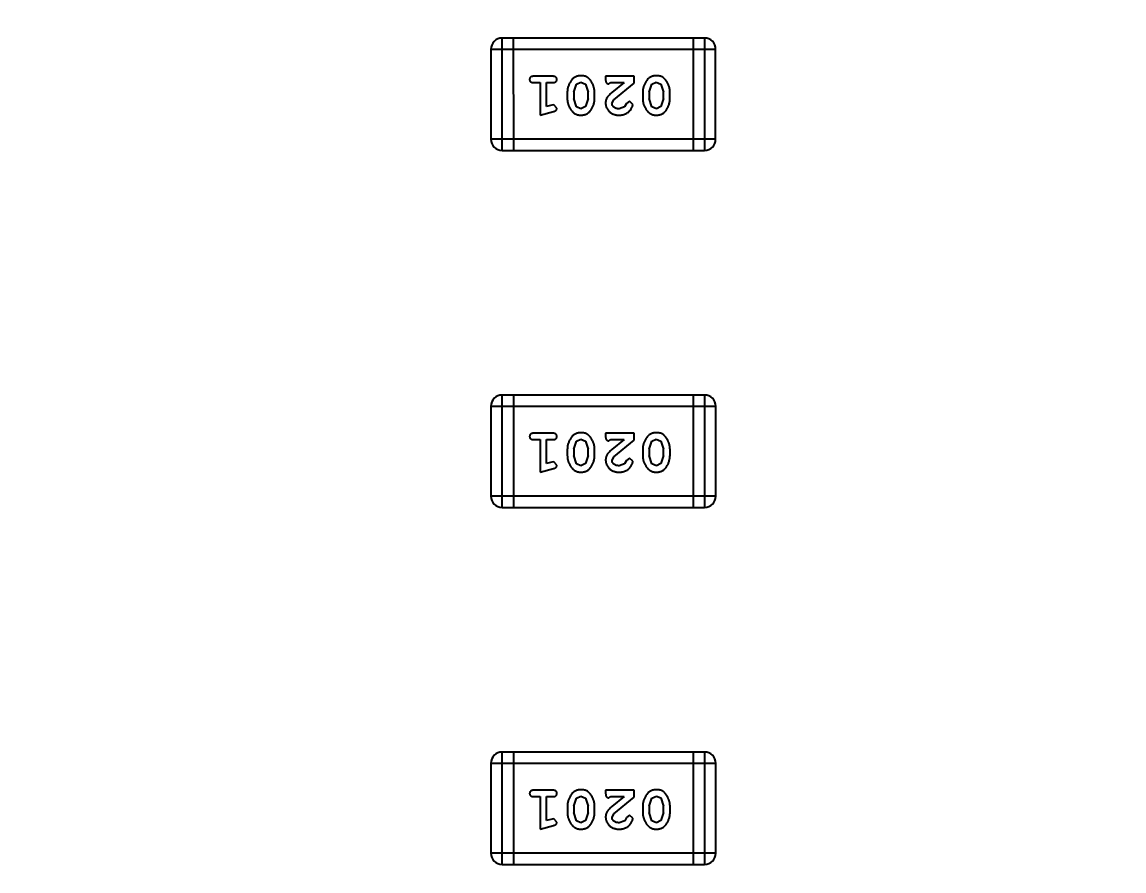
# Model space of a CAD drawing. Header units: millimetres. Extents: x -49 to 153, y -182 to -55.
# Drawn here: x 131.995 to 134.983, y -121.981 to -119.679 of the extents above; entities that cross this region are included whole.
import ezdxf

# ---------------------------------------------------------------- set-up
doc = ezdxf.new("R2010")
doc.units = ezdxf.units.MM
doc.header["$LTSCALE"] = 1.21
doc.header["$MEASUREMENT"] = 0
doc.header["$PDMODE"] = 3
doc.header["$PDSIZE"] = 0.3125
doc.layers.get('0').update_dxf_attribs({"linetype": 'CONTINUOUS'})
doc.layers.get('DEFPOINTS').update_dxf_attribs({"linetype": 'CONTINUOUS'})
doc.layers.add('Dim', color=3, linetype='CONTINUOUS', lineweight=25)
doc.styles.get("Standard").update_dxf_attribs({"font": 'txt', "width": 0.8})
doc.dimstyles.get("Standard").update_dxf_attribs({"dimtxt": 0.15625, "dimasz": 0.1875, "dimexe": 0.125, "dimexo": 0.0625, "dimgap": 0.09, "dimtad": 0, "dimtih": 1, "dimtoh": 1, "dimzin": 4, "dimdsep": 46, "dimtxsty": 'Standard', "dimblk": '_FILLED', "dimblk1": '_FILLED', "dimblk2": '_FILLED', "dimcen": 0.09, "dimazin": 1, "dimtp": 0.01, "dimtm": 0.01, "dimtfac": 1, "dimtofl": 0, "dimtmove": 0, "dimatfit": 3, "dimldrblk": '_FILLED', "dimfxl": 1, "dimtolj": 1, "dimtzin": 4, "dimarcsym": 0})

# ---------------------------------------------------------------- blocks, each defined once
blk = doc.blocks.new('_FILLED')
at = {"color": 0, "linetype": 'ByBlock'}
blk.add_solid([(0, 0), (-1, 0.1667), (-1, -0.1667)], dxfattribs=at)
blk = doc.blocks.new('*D79')
at = {"layer": 'DEFPOINTS', "color": 0}
for p in [(103.9882, -113.9099), (95.9455, -118.3888), (95.7094, -126.5744), (123.0081, -126.5744), (150.6978, -126.5744)]:
    blk.add_point(p, dxfattribs=at)
at = {"layer": 'Dim', "color": 0, "lineweight": -2}
for p, q in [((103.9361, -113.8752), (99.3703, -110.835)), ((95.6469, -126.5744), (94.6096, -126.5744))]:
    blk.add_line(p, q, dxfattribs=at)
for start, end in [(149.38213, 160.15016), (166.19189, 176.95991)]:
    blk.add_arc((123.0081, -126.5744), 28.2735, start, end, dxfattribs=at)
at = {"layer": 'Dim', "color": 0, "lineweight": -2, "xscale": 1.5, "yscale": 1.5, "zscale": 1.5}
for p, rotation in [((99.4744, -110.9043), 57.86208909579157), ((94.7346, -126.5744), 268.4799565881056)]:
    blk.add_blockref('_FILLED', p, dxfattribs=dict(at, rotation=rotation))
at = {"layer": 'Dim', "color": 0, "insert": (95.9455, -118.3888), "char_height": 1.5, "attachment_point": 5, "rotation": 73.171}
blk.add_mtext('\\A1;34%%d', dxfattribs=at)

msp = doc.modelspace()

# ---------------------------------------------------------------- linework, layer by layer
at = {"color": 6, "linetype": 'Continuous'}
for p, q in [((133.8453, -119.7227), (133.2967, -119.7228)), ((133.2967, -120.0276), (133.2967, -119.7228)), ((133.3271, -119.7228), (133.3272, -120.0276)), ((133.8148, -119.7227), (133.8148, -120.0275)), ((133.8453, -119.7227), (133.8453, -120.0275)), ((133.2662, -119.7533), (133.8758, -119.7532)), ((133.2662, -119.7533), (133.2662, -119.9971)), ((133.8758, -119.9971), (133.8758, -119.7532)), ((133.4341, -119.8264), (133.3822, -119.8264)), ((133.6544, -119.8264), (133.5773, -119.8264)), ((133.5773, -119.8264), (133.5773, -119.8343)), ((133.6544, -119.8453), (133.6544, -119.8264)), ((133.3822, -119.8437), (133.3995, -119.8437)), ((133.3995, -119.8437), (133.3995, -119.9318)), ((133.4168, -119.8437), (133.4341, -119.8437)), ((133.4168, -119.9087), (133.4168, -119.8437)), ((133.4908, -119.8697), (133.498, -119.8479)), ((133.498, -119.8479), (133.5103, -119.8421)), ((133.5103, -119.8421), (133.5224, -119.8474)), ((133.5224, -119.8474), (133.5301, -119.8697)), ((133.5859, -119.8468), (133.5914, -119.8437)), ((133.5914, -119.8437), (133.6276, -119.8437)), ((133.6276, -119.8437), (133.594, -119.8707)), ((133.5994, -119.8902), (133.6544, -119.8453)), ((133.6953, -119.8697), (133.7025, -119.8479)), ((133.7025, -119.8479), (133.7148, -119.8421)), ((133.7148, -119.8421), (133.727, -119.8474)), ((133.727, -119.8474), (133.7346, -119.8697)), ((133.4735, -119.8694), (133.4735, -119.8872)), ((133.4908, -119.8697), (133.4908, -119.8869)), ((133.4983, -119.9092), (133.4908, -119.8869)), ((133.5301, -119.8869), (133.5228, -119.9087)), ((133.5301, -119.8869), (133.5301, -119.8697)), ((133.5474, -119.8872), (133.5474, -119.8694)), ((133.5946, -119.9), (133.5994, -119.8902)), ((133.678, -119.8694), (133.678, -119.8872)), ((133.6953, -119.8697), (133.6953, -119.8869)), ((133.7028, -119.9092), (133.6953, -119.8869)), ((133.7346, -119.8869), (133.7274, -119.9087)), ((133.7346, -119.8869), (133.7346, -119.8697)), ((133.7519, -119.8872), (133.7519, -119.8694)), ((133.3995, -119.9318), (133.4361, -119.9219)), ((133.4318, -119.9045), (133.4168, -119.9087)), ((133.4373, -119.9035), (133.4318, -119.9045)), ((133.4451, -119.9127), (133.4373, -119.9035)), ((133.5105, -119.9145), (133.4983, -119.9092)), ((133.5228, -119.9087), (133.5105, -119.9145)), ((133.629, -119.9091), (133.6141, -119.9145)), ((133.6339, -119.9006), (133.629, -119.9091)), ((133.6424, -119.894), (133.6339, -119.9006)), ((133.6512, -119.9025), (133.6424, -119.894)), ((133.715, -119.9145), (133.7028, -119.9092)), ((133.7274, -119.9087), (133.715, -119.9145)), ((133.8758, -119.9971), (133.2662, -119.9971)), ((133.2967, -120.0276), (133.8453, -120.0275)), ((133.8454, -120.6908), (133.2967, -120.6909)), ((133.2968, -120.9957), (133.2967, -120.6909)), ((133.3272, -120.6909), (133.3272, -120.9957)), ((133.8149, -120.6908), (133.8149, -120.9956)), ((133.8454, -120.6908), (133.8454, -120.9956)), ((133.2663, -120.7213), (133.8759, -120.7213)), ((133.2663, -120.7213), (133.2663, -120.9652)), ((133.8759, -120.9651), (133.8759, -120.7213)), ((133.4342, -120.7945), (133.3823, -120.7945)), ((133.3823, -120.8118), (133.3996, -120.8118)), ((133.3996, -120.8118), (133.3996, -120.8999)), ((133.4169, -120.8118), (133.4342, -120.8118)), ((133.4169, -120.8767), (133.4169, -120.8118)), ((133.4908, -120.8378), (133.4981, -120.816)), ((133.4981, -120.816), (133.5104, -120.8102)), ((133.5104, -120.8102), (133.5225, -120.8155)), ((133.5225, -120.8155), (133.5302, -120.8378)), ((133.6544, -120.7945), (133.5774, -120.7945)), ((133.5774, -120.7945), (133.5774, -120.8023)), ((133.586, -120.8149), (133.5915, -120.8118)), ((133.5915, -120.8118), (133.6277, -120.8118)), ((133.6277, -120.8118), (133.5941, -120.8388)), ((133.5994, -120.8583), (133.6544, -120.8133)), ((133.6544, -120.8133), (133.6544, -120.7945)), ((133.6953, -120.8378), (133.7026, -120.816)), ((133.7026, -120.816), (133.7149, -120.8102)), ((133.7149, -120.8102), (133.727, -120.8155)), ((133.727, -120.8155), (133.7347, -120.8378)), ((133.4735, -120.8375), (133.4735, -120.8553)), ((133.4908, -120.8378), (133.4908, -120.855)), ((133.5302, -120.855), (133.5302, -120.8378)), ((133.5475, -120.8553), (133.5475, -120.8375)), ((133.678, -120.8375), (133.678, -120.8552)), ((133.6953, -120.8378), (133.6953, -120.855)), ((133.7347, -120.855), (133.7347, -120.8378)), ((133.752, -120.8552), (133.752, -120.8375)), ((133.4319, -120.8726), (133.4169, -120.8767)), ((133.4373, -120.8716), (133.4319, -120.8726)), ((133.4452, -120.8808), (133.4373, -120.8716)), ((133.4984, -120.8773), (133.4908, -120.855)), ((133.5106, -120.8826), (133.4984, -120.8773)), ((133.5229, -120.8768), (133.5106, -120.8826)), ((133.5302, -120.855), (133.5229, -120.8768)), ((133.5947, -120.868), (133.5994, -120.8583)), ((133.629, -120.8772), (133.6142, -120.8826)), ((133.634, -120.8687), (133.629, -120.8772)), ((133.6425, -120.8621), (133.634, -120.8687)), ((133.6513, -120.8705), (133.6425, -120.8621)), ((133.7029, -120.8773), (133.6953, -120.855)), ((133.7151, -120.8826), (133.7029, -120.8773)), ((133.7274, -120.8767), (133.7151, -120.8826)), ((133.7347, -120.855), (133.7274, -120.8767)), ((133.3996, -120.8999), (133.4362, -120.89)), ((133.8759, -120.9651), (133.2663, -120.9652)), ((133.2968, -120.9957), (133.8454, -120.9956)), ((133.8455, -121.6589), (133.2968, -121.6589)), ((133.2968, -121.9637), (133.2968, -121.6589)), ((133.3273, -121.6589), (133.3273, -121.9637)), ((133.815, -121.6589), (133.815, -121.9637)), ((133.8455, -121.6589), (133.8455, -121.9637)), ((133.2663, -121.6894), (133.8759, -121.6894)), ((133.2663, -121.6894), (133.2664, -121.9333)), ((133.876, -121.9332), (133.8759, -121.6894)), ((133.4343, -121.7626), (133.3824, -121.7626)), ((133.6545, -121.7625), (133.5774, -121.7625)), ((133.5774, -121.7625), (133.5774, -121.7704)), ((133.6545, -121.7814), (133.6545, -121.7625)), ((133.3824, -121.7799), (133.3997, -121.7799)), ((133.3997, -121.7799), (133.3997, -121.868)), ((133.417, -121.7799), (133.4343, -121.7799)), ((133.417, -121.8448), (133.417, -121.7799)), ((133.4909, -121.8059), (133.4982, -121.7841)), ((133.4982, -121.7841), (133.5105, -121.7783)), ((133.5105, -121.7783), (133.5226, -121.7836)), ((133.5226, -121.7836), (133.5302, -121.8059)), ((133.5861, -121.783), (133.5916, -121.7798)), ((133.5916, -121.7798), (133.6278, -121.7798)), ((133.6278, -121.7798), (133.5942, -121.8069)), ((133.5995, -121.8264), (133.6545, -121.7814)), ((133.6954, -121.8058), (133.7027, -121.7841)), ((133.7027, -121.7841), (133.715, -121.7783)), ((133.715, -121.7783), (133.7271, -121.7835)), ((133.7271, -121.7835), (133.7348, -121.8058)), ((133.4736, -121.8056), (133.4736, -121.8233)), ((133.4909, -121.8059), (133.4909, -121.8231)), ((133.4985, -121.8454), (133.4909, -121.8231)), ((133.5302, -121.8231), (133.523, -121.8448)), ((133.5302, -121.8231), (133.5302, -121.8059)), ((133.5475, -121.8233), (133.5475, -121.8056)), ((133.5947, -121.8361), (133.5995, -121.8264)), ((133.6426, -121.8302), (133.6341, -121.8367)), ((133.6514, -121.8386), (133.6426, -121.8302)), ((133.6781, -121.8056), (133.6781, -121.8233)), ((133.6954, -121.8058), (133.6954, -121.8231)), ((133.703, -121.8453), (133.6954, -121.8231)), ((133.7348, -121.823), (133.7275, -121.8448)), ((133.7348, -121.823), (133.7348, -121.8058)), ((133.7521, -121.8233), (133.7521, -121.8056)), ((133.3997, -121.868), (133.4362, -121.8581)), ((133.432, -121.8407), (133.417, -121.8448)), ((133.4374, -121.8396), (133.432, -121.8407)), ((133.4453, -121.8489), (133.4374, -121.8396)), ((133.5106, -121.8506), (133.4985, -121.8454)), ((133.523, -121.8448), (133.5106, -121.8506)), ((133.6291, -121.8453), (133.6142, -121.8506)), ((133.6341, -121.8367), (133.6291, -121.8453)), ((133.7151, -121.8506), (133.703, -121.8453)), ((133.7275, -121.8448), (133.7151, -121.8506)), ((133.876, -121.9332), (133.2664, -121.9333)), ((133.2968, -121.9637), (133.8455, -121.9637))]:
    msp.add_line(p, q, dxfattribs=at)
at = {"color": 7, "linetype": 'Continuous'}
msp.add_arc((123.0081, -126.5744), 24.48, 100.97933, 79.01595, dxfattribs=at)
at = {"color": 6, "linetype": 'Continuous'}
for centre, start, end in [((133.2967, -119.7533), 90.0045, 180.0045), ((133.8453, -119.7532), 0.0045, 90.0045), ((133.2967, -119.9971), 180.0045, 270.0045), ((133.8453, -119.9971), 270.0045, 0.0045), ((133.2967, -120.7213), 90.0045, 180.0045), ((133.8454, -120.7213), 0.0045, 90.0045), ((133.2968, -120.9652), 180.0045, 270.0045), ((133.8454, -120.9651), 270.0045, 0.0045), ((133.2968, -121.6894), 90.0045, 180.0045), ((133.8455, -121.6894), 0.0045, 90.0045), ((133.2968, -121.9333), 180.0045, 270.0045), ((133.8455, -121.9332), 270.0045, 0.0045)]:
    msp.add_arc(centre, 0.0305, start, end, dxfattribs=at)
for points, knots in [([(133.3822, -119.8264), (133.3813, -119.8264), (133.3796, -119.8265), (133.3773, -119.8269), (133.3753, -119.8276), (133.3738, -119.8287), (133.3726, -119.8301), (133.3718, -119.8316), (133.3713, -119.8333), (133.3712, -119.8344), (133.3712, -119.8351)], [0, 0, 0, 0, 0.169012, 0.317488, 0.445429, 0.560977, 0.67065, 0.776666, 0.88492, 1, 1, 1, 1]), ([(133.4451, -119.835), (133.4451, -119.8344), (133.445, -119.8333), (133.4445, -119.8316), (133.4437, -119.8301), (133.4426, -119.8287), (133.441, -119.8276), (133.439, -119.8269), (133.4367, -119.8265), (133.435, -119.8264), (133.4341, -119.8264)], [0, 0, 0, 0, 0.115051, 0.223278, 0.329269, 0.437893, 0.554681, 0.682591, 0.83103, 1, 1, 1, 1]), ([(133.5103, -119.8248), (133.5089, -119.8249), (133.5061, -119.8249), (133.502, -119.8256), (133.4982, -119.8268), (133.4946, -119.8284), (133.4913, -119.8304), (133.4882, -119.8329), (133.4854, -119.8358), (133.483, -119.8392), (133.4808, -119.8428), (133.4788, -119.8465), (133.4772, -119.8502), (133.4758, -119.854), (133.4748, -119.8578), (133.474, -119.8616), (133.4735, -119.8655), (133.4735, -119.8681), (133.4735, -119.8694)], [0, 0, 0, 0, 0.067217, 0.131051, 0.19272, 0.252824, 0.312745, 0.373449, 0.436041, 0.501494, 0.567761, 0.632087, 0.695096, 0.757109, 0.817993, 0.878657, 0.939311, 1, 1, 1, 1]), ([(133.5474, -119.8694), (133.5474, -119.8684), (133.5473, -119.8662), (133.547, -119.8631), (133.5465, -119.8599), (133.5458, -119.8568), (133.545, -119.8538), (133.5438, -119.8508), (133.5426, -119.8478), (133.5411, -119.8449), (133.5395, -119.8422), (133.5379, -119.8397), (133.5363, -119.8374), (133.5346, -119.8352), (133.5329, -119.8334), (133.5312, -119.8317), (133.5295, -119.8303), (133.5271, -119.8287), (133.5239, -119.8271), (133.5197, -119.8258), (133.5152, -119.825), (133.512, -119.8249), (133.5103, -119.8248)], [0, 0, 0, 0, 0.049886, 0.09882, 0.148132, 0.19689, 0.246038, 0.295176, 0.345305, 0.395692, 0.445312, 0.491875, 0.535813, 0.577009, 0.616081, 0.652689, 0.687585, 0.720206, 0.785062, 0.85223, 0.923759, 1, 1, 1, 1]), ([(133.7149, -119.8248), (133.7134, -119.8248), (133.7106, -119.8249), (133.7065, -119.8256), (133.7027, -119.8267), (133.6991, -119.8283), (133.6958, -119.8304), (133.6927, -119.8329), (133.6899, -119.8358), (133.6875, -119.8392), (133.6853, -119.8428), (133.6833, -119.8465), (133.6817, -119.8502), (133.6803, -119.854), (133.6793, -119.8578), (133.6785, -119.8616), (133.6781, -119.8655), (133.678, -119.8681), (133.678, -119.8694)], [0, 0, 0, 0, 0.067217, 0.131051, 0.19272, 0.252824, 0.312745, 0.373449, 0.436041, 0.501494, 0.567761, 0.632087, 0.695096, 0.757109, 0.817993, 0.878657, 0.939311, 1, 1, 1, 1]), ([(133.7519, -119.8694), (133.7519, -119.8683), (133.7519, -119.8662), (133.7515, -119.863), (133.7511, -119.8599), (133.7504, -119.8568), (133.7495, -119.8538), (133.7483, -119.8508), (133.7471, -119.8478), (133.7456, -119.8449), (133.744, -119.8422), (133.7424, -119.8397), (133.7408, -119.8373), (133.7391, -119.8352), (133.7374, -119.8334), (133.7357, -119.8317), (133.734, -119.8303), (133.7316, -119.8287), (133.7284, -119.8271), (133.7243, -119.8258), (133.7197, -119.8249), (133.7165, -119.8248), (133.7149, -119.8248)], [0, 0, 0, 0, 0.049886, 0.09882, 0.148132, 0.19689, 0.246038, 0.295176, 0.345305, 0.395692, 0.445312, 0.491875, 0.535813, 0.577009, 0.616081, 0.652689, 0.687585, 0.720206, 0.785062, 0.85223, 0.923759, 1, 1, 1, 1]), ([(133.3712, -119.8351), (133.3712, -119.8357), (133.3713, -119.8368), (133.3718, -119.8385), (133.3726, -119.84), (133.3738, -119.8413), (133.3754, -119.8424), (133.3773, -119.8432), (133.3796, -119.8436), (133.3813, -119.8437), (133.3822, -119.8437)], [0, 0, 0, 0, 0.11517, 0.223509, 0.328254, 0.438012, 0.553651, 0.682263, 0.830856, 1, 1, 1, 1]), ([(133.4341, -119.8437), (133.435, -119.8437), (133.4367, -119.8436), (133.439, -119.8432), (133.441, -119.8424), (133.4426, -119.8414), (133.4437, -119.84), (133.4445, -119.8385), (133.445, -119.8368), (133.4451, -119.8357), (133.4451, -119.835)], [0, 0, 0, 0, 0.169102, 0.317658, 0.446239, 0.563118, 0.671828, 0.776546, 0.884858, 1, 1, 1, 1]), ([(133.5773, -119.8343), (133.5773, -119.8353), (133.5773, -119.8373), (133.5778, -119.84), (133.5785, -119.8422), (133.5795, -119.844), (133.5808, -119.8453), (133.5824, -119.8462), (133.5841, -119.8468), (133.5853, -119.8468), (133.5859, -119.8468)], [0, 0, 0, 0, 0.1844, 0.34094, 0.473574, 0.586824, 0.690029, 0.789175, 0.890445, 1, 1, 1, 1]), ([(133.4735, -119.8872), (133.4735, -119.8883), (133.4735, -119.8904), (133.4738, -119.8936), (133.4743, -119.8967), (133.475, -119.8998), (133.4759, -119.9029), (133.477, -119.9059), (133.4783, -119.9089), (133.4798, -119.9117), (133.4814, -119.9145), (133.4831, -119.917), (133.4847, -119.9193), (133.4864, -119.9214), (133.4881, -119.9233), (133.4898, -119.9249), (133.4916, -119.9264), (133.4939, -119.9279), (133.4971, -119.9295), (133.5013, -119.9308), (133.5058, -119.9316), (133.509, -119.9317), (133.5106, -119.9318)], [0, 0, 0, 0, 0.049855, 0.099516, 0.148482, 0.19758, 0.246804, 0.296268, 0.346517, 0.397047, 0.446826, 0.49336, 0.537801, 0.579207, 0.617974, 0.654833, 0.689171, 0.722088, 0.786392, 0.853518, 0.924186, 1, 1, 1, 1]), ([(133.5106, -119.9318), (133.512, -119.9318), (133.5148, -119.9317), (133.5189, -119.931), (133.5228, -119.9298), (133.5263, -119.9283), (133.5296, -119.9262), (133.5327, -119.9237), (133.5355, -119.9207), (133.5379, -119.9173), (133.5401, -119.9137), (133.5421, -119.9101), (133.5437, -119.9064), (133.5451, -119.9026), (133.5461, -119.8988), (133.5469, -119.8949), (133.5473, -119.8911), (133.5474, -119.8885), (133.5474, -119.8872)], [0, 0, 0, 0, 0.06692, 0.130834, 0.19258, 0.252759, 0.312631, 0.373411, 0.436359, 0.501894, 0.568244, 0.632472, 0.69556, 0.757163, 0.818592, 0.878885, 0.939235, 1, 1, 1, 1]), ([(133.594, -119.8707), (133.5932, -119.8715), (133.5915, -119.873), (133.5891, -119.8752), (133.587, -119.8773), (133.5851, -119.8793), (133.5835, -119.8812), (133.5822, -119.8829), (133.581, -119.8846), (133.5799, -119.8866), (133.5788, -119.8892), (133.5779, -119.8924), (133.5774, -119.8957), (133.5773, -119.8979), (133.5773, -119.899)], [0, 0, 0, 0, 0.103002, 0.197728, 0.285279, 0.365235, 0.437224, 0.502446, 0.560545, 0.611446, 0.707576, 0.80349, 0.900532, 1, 1, 1, 1]), ([(133.678, -119.8872), (133.678, -119.8882), (133.678, -119.8904), (133.6783, -119.8936), (133.6789, -119.8967), (133.6795, -119.8998), (133.6804, -119.9029), (133.6816, -119.9059), (133.6829, -119.9088), (133.6844, -119.9117), (133.686, -119.9144), (133.6876, -119.917), (133.6892, -119.9193), (133.6909, -119.9214), (133.6926, -119.9233), (133.6943, -119.9249), (133.6961, -119.9264), (133.6984, -119.9279), (133.7016, -119.9295), (133.7058, -119.9308), (133.7103, -119.9316), (133.7135, -119.9317), (133.7151, -119.9318)], [0, 0, 0, 0, 0.049855, 0.099516, 0.148482, 0.19758, 0.246804, 0.296268, 0.346517, 0.397047, 0.446826, 0.49336, 0.537801, 0.579207, 0.617974, 0.654833, 0.689171, 0.722088, 0.786392, 0.853518, 0.924186, 1, 1, 1, 1]), ([(133.7151, -119.9318), (133.7165, -119.9317), (133.7194, -119.9317), (133.7234, -119.931), (133.7273, -119.9298), (133.7309, -119.9282), (133.7342, -119.9262), (133.7372, -119.9237), (133.74, -119.9207), (133.7425, -119.9173), (133.7447, -119.9137), (133.7466, -119.91), (133.7482, -119.9063), (133.7496, -119.9026), (133.7506, -119.8988), (133.7514, -119.8949), (133.7518, -119.8911), (133.7519, -119.8885), (133.7519, -119.8872)], [0, 0, 0, 0, 0.06692, 0.130834, 0.19258, 0.252759, 0.312631, 0.373411, 0.436359, 0.501894, 0.568244, 0.632472, 0.69556, 0.757163, 0.818592, 0.878885, 0.939235, 1, 1, 1, 1]), ([(133.4361, -119.9219), (133.4369, -119.9217), (133.4385, -119.9212), (133.4406, -119.9203), (133.4422, -119.9194), (133.4434, -119.9184), (133.4442, -119.9172), (133.4447, -119.9159), (133.4451, -119.9144), (133.4451, -119.9133), (133.4451, -119.9127)], [0, 0, 0, 0, 0.187321, 0.344927, 0.475328, 0.579604, 0.674244, 0.773631, 0.882025, 1, 1, 1, 1]), ([(133.5773, -119.899), (133.5773, -119.9001), (133.5774, -119.9023), (133.5779, -119.9056), (133.5787, -119.9087), (133.5798, -119.9117), (133.5813, -119.9145), (133.5831, -119.9172), (133.5852, -119.9198), (133.5876, -119.9222), (133.5902, -119.9245), (133.5931, -119.9265), (133.5961, -119.9281), (133.5993, -119.9295), (133.6027, -119.9305), (133.6063, -119.9313), (133.6101, -119.9317), (133.6127, -119.9318), (133.614, -119.9318)], [0, 0, 0, 0, 0.060981, 0.120256, 0.178148, 0.236115, 0.293993, 0.352864, 0.413358, 0.476056, 0.539296, 0.602396, 0.665116, 0.728325, 0.792919, 0.859317, 0.928302, 1, 1, 1, 1]), ([(133.6141, -119.9145), (133.6127, -119.9144), (133.61, -119.9144), (133.6062, -119.9135), (133.6028, -119.9121), (133.5999, -119.9102), (133.5976, -119.9079), (133.5958, -119.9055), (133.5948, -119.9028), (133.5947, -119.9009), (133.5946, -119.9)], [0, 0, 0, 0, 0.156344, 0.299348, 0.4327, 0.561, 0.682299, 0.791883, 0.89611, 1, 1, 1, 1]), ([(133.614, -119.9318), (133.6157, -119.9317), (133.619, -119.9316), (133.624, -119.9308), (133.6287, -119.9293), (133.6332, -119.9273), (133.6373, -119.9249), (133.641, -119.922), (133.6441, -119.9188), (133.6466, -119.9152), (133.6486, -119.9116), (133.6501, -119.9083), (133.651, -119.9053), (133.6512, -119.9034), (133.6512, -119.9025)], [0, 0, 0, 0, 0.098286, 0.193983, 0.289056, 0.384352, 0.477435, 0.566197, 0.652355, 0.737986, 0.818188, 0.887401, 0.94802, 1, 1, 1, 1]), ([(133.3823, -120.7945), (133.3814, -120.7945), (133.3797, -120.7945), (133.3774, -120.795), (133.3754, -120.7957), (133.3739, -120.7968), (133.3727, -120.7981), (133.3719, -120.7997), (133.3714, -120.8013), (133.3713, -120.8025), (133.3713, -120.8031)], [0, 0, 0, 0, 0.169012, 0.317488, 0.445429, 0.560977, 0.67065, 0.776666, 0.88492, 1, 1, 1, 1]), ([(133.3713, -120.8031), (133.3713, -120.8037), (133.3714, -120.8049), (133.3719, -120.8066), (133.3727, -120.8081), (133.3739, -120.8094), (133.3754, -120.8105), (133.3774, -120.8113), (133.3797, -120.8117), (133.3814, -120.8118), (133.3823, -120.8118)], [0, 0, 0, 0, 0.11517, 0.223509, 0.328254, 0.438012, 0.553651, 0.682263, 0.830856, 1, 1, 1, 1]), ([(133.4452, -120.8031), (133.4452, -120.8025), (133.4451, -120.8013), (133.4446, -120.7996), (133.4438, -120.7981), (133.4426, -120.7968), (133.4411, -120.7957), (133.4391, -120.795), (133.4368, -120.7945), (133.4351, -120.7945), (133.4342, -120.7945)], [0, 0, 0, 0, 0.115051, 0.223278, 0.329269, 0.437893, 0.554681, 0.682591, 0.83103, 1, 1, 1, 1]), ([(133.4342, -120.8118), (133.4351, -120.8118), (133.4368, -120.8117), (133.4391, -120.8113), (133.4411, -120.8105), (133.4426, -120.8094), (133.4438, -120.8081), (133.4446, -120.8066), (133.4451, -120.8049), (133.4452, -120.8037), (133.4452, -120.8031)], [0, 0, 0, 0, 0.169102, 0.317658, 0.446239, 0.563118, 0.671828, 0.776546, 0.884858, 1, 1, 1, 1]), ([(133.5104, -120.7929), (133.509, -120.7929), (133.5062, -120.793), (133.5021, -120.7937), (133.4982, -120.7948), (133.4947, -120.7964), (133.4913, -120.7985), (133.4883, -120.801), (133.4855, -120.8039), (133.483, -120.8073), (133.4808, -120.8109), (133.4789, -120.8146), (133.4772, -120.8183), (133.4759, -120.8221), (133.4748, -120.8259), (133.4741, -120.8297), (133.4736, -120.8336), (133.4736, -120.8362), (133.4735, -120.8375)], [0, 0, 0, 0, 0.067217, 0.131051, 0.19272, 0.252824, 0.312745, 0.373449, 0.436041, 0.501494, 0.567761, 0.632087, 0.695096, 0.757109, 0.817993, 0.878657, 0.939311, 1, 1, 1, 1]), ([(133.5475, -120.8375), (133.5475, -120.8364), (133.5474, -120.8343), (133.5471, -120.8311), (133.5466, -120.828), (133.5459, -120.8249), (133.5451, -120.8219), (133.5439, -120.8189), (133.5427, -120.8159), (133.5412, -120.813), (133.5396, -120.8103), (133.538, -120.8077), (133.5363, -120.8054), (133.5347, -120.8033), (133.533, -120.8015), (133.5313, -120.7998), (133.5296, -120.7984), (133.5272, -120.7968), (133.524, -120.7952), (133.5198, -120.7939), (133.5152, -120.793), (133.5121, -120.7929), (133.5104, -120.7929)], [0, 0, 0, 0, 0.049886, 0.09882, 0.148132, 0.19689, 0.246038, 0.295176, 0.345305, 0.395692, 0.445312, 0.491875, 0.535813, 0.577009, 0.616081, 0.652689, 0.687585, 0.720206, 0.785062, 0.85223, 0.923759, 1, 1, 1, 1]), ([(133.5774, -120.8023), (133.5774, -120.8034), (133.5774, -120.8054), (133.5779, -120.8081), (133.5785, -120.8103), (133.5796, -120.8121), (133.5809, -120.8134), (133.5824, -120.8143), (133.5842, -120.8148), (133.5854, -120.8149), (133.586, -120.8149)], [0, 0, 0, 0, 0.1844, 0.34094, 0.473574, 0.586824, 0.690029, 0.789175, 0.890445, 1, 1, 1, 1]), ([(133.7149, -120.7929), (133.7135, -120.7929), (133.7107, -120.793), (133.7066, -120.7937), (133.7027, -120.7948), (133.6992, -120.7964), (133.6958, -120.7984), (133.6928, -120.801), (133.69, -120.8039), (133.6875, -120.8073), (133.6854, -120.8109), (133.6834, -120.8146), (133.6817, -120.8183), (133.6804, -120.822), (133.6794, -120.8259), (133.6786, -120.8297), (133.6781, -120.8336), (133.6781, -120.8362), (133.678, -120.8375)], [0, 0, 0, 0, 0.067217, 0.131051, 0.19272, 0.252824, 0.312745, 0.373449, 0.436041, 0.501494, 0.567761, 0.632087, 0.695096, 0.757109, 0.817993, 0.878657, 0.939311, 1, 1, 1, 1]), ([(133.752, -120.8375), (133.752, -120.8364), (133.7519, -120.8343), (133.7516, -120.8311), (133.7511, -120.828), (133.7504, -120.8249), (133.7496, -120.8218), (133.7484, -120.8189), (133.7472, -120.8159), (133.7457, -120.813), (133.7441, -120.8103), (133.7425, -120.8077), (133.7408, -120.8054), (133.7392, -120.8033), (133.7375, -120.8015), (133.7358, -120.7998), (133.7341, -120.7984), (133.7317, -120.7968), (133.7285, -120.7952), (133.7243, -120.7938), (133.7198, -120.793), (133.7166, -120.7929), (133.7149, -120.7929)], [0, 0, 0, 0, 0.049886, 0.09882, 0.148132, 0.19689, 0.246038, 0.295176, 0.345305, 0.395692, 0.445312, 0.491875, 0.535813, 0.577009, 0.616081, 0.652689, 0.687585, 0.720206, 0.785062, 0.85223, 0.923759, 1, 1, 1, 1]), ([(133.5941, -120.8388), (133.5932, -120.8396), (133.5916, -120.8411), (133.5892, -120.8433), (133.5871, -120.8454), (133.5852, -120.8474), (133.5836, -120.8493), (133.5822, -120.851), (133.5811, -120.8527), (133.58, -120.8547), (133.5789, -120.8573), (133.578, -120.8604), (133.5775, -120.8637), (133.5774, -120.866), (133.5774, -120.8671)], [0, 0, 0, 0, 0.103002, 0.197728, 0.285279, 0.365235, 0.437224, 0.502446, 0.560545, 0.611446, 0.707576, 0.80349, 0.900532, 1, 1, 1, 1]), ([(133.4735, -120.8553), (133.4736, -120.8563), (133.4736, -120.8585), (133.4739, -120.8617), (133.4744, -120.8648), (133.4751, -120.8679), (133.476, -120.871), (133.4771, -120.874), (133.4784, -120.8769), (133.4799, -120.8798), (133.4815, -120.8825), (133.4831, -120.8851), (133.4848, -120.8874), (133.4865, -120.8895), (133.4882, -120.8914), (133.4899, -120.893), (133.4916, -120.8945), (133.494, -120.896), (133.4972, -120.8976), (133.5013, -120.8989), (133.5059, -120.8997), (133.509, -120.8998), (133.5107, -120.8999)], [0, 0, 0, 0, 0.049855, 0.099516, 0.148482, 0.19758, 0.246804, 0.296268, 0.346517, 0.397047, 0.446826, 0.49336, 0.537801, 0.579207, 0.617974, 0.654833, 0.689171, 0.722088, 0.786392, 0.853518, 0.924186, 1, 1, 1, 1]), ([(133.5107, -120.8999), (133.5121, -120.8998), (133.5149, -120.8998), (133.519, -120.899), (133.5228, -120.8979), (133.5264, -120.8963), (133.5297, -120.8943), (133.5328, -120.8918), (133.5356, -120.8888), (133.538, -120.8854), (133.5402, -120.8818), (133.5421, -120.8781), (133.5438, -120.8744), (133.5451, -120.8707), (133.5462, -120.8669), (133.5469, -120.863), (133.5474, -120.8592), (133.5474, -120.8566), (133.5475, -120.8553)], [0, 0, 0, 0, 0.06692, 0.130834, 0.19258, 0.252759, 0.312631, 0.373411, 0.436359, 0.501894, 0.568244, 0.632472, 0.69556, 0.757163, 0.818592, 0.878885, 0.939235, 1, 1, 1, 1]), ([(133.5774, -120.8671), (133.5774, -120.8682), (133.5775, -120.8704), (133.5779, -120.8737), (133.5788, -120.8768), (133.5799, -120.8797), (133.5814, -120.8826), (133.5831, -120.8853), (133.5852, -120.8879), (133.5876, -120.8903), (133.5903, -120.8926), (133.5931, -120.8945), (133.5962, -120.8962), (133.5994, -120.8976), (133.6028, -120.8986), (133.6064, -120.8993), (133.6102, -120.8998), (133.6127, -120.8998), (133.614, -120.8999)], [0, 0, 0, 0, 0.060981, 0.120256, 0.178148, 0.236115, 0.293993, 0.352864, 0.413358, 0.476056, 0.539296, 0.602396, 0.665116, 0.728325, 0.792919, 0.859317, 0.928302, 1, 1, 1, 1]), ([(133.6142, -120.8826), (133.6128, -120.8825), (133.6101, -120.8824), (133.6062, -120.8816), (133.6029, -120.8802), (133.6, -120.8783), (133.5977, -120.876), (133.5959, -120.8735), (133.5949, -120.8708), (133.5947, -120.869), (133.5947, -120.868)], [0, 0, 0, 0, 0.156344, 0.299348, 0.4327, 0.561, 0.682299, 0.791883, 0.89611, 1, 1, 1, 1]), ([(133.614, -120.8999), (133.6157, -120.8998), (133.6191, -120.8997), (133.624, -120.8988), (133.6288, -120.8974), (133.6333, -120.8954), (133.6374, -120.893), (133.6411, -120.8901), (133.6442, -120.8869), (133.6467, -120.8833), (133.6487, -120.8797), (133.6502, -120.8764), (133.6511, -120.8734), (133.6512, -120.8714), (133.6513, -120.8705)], [0, 0, 0, 0, 0.098286, 0.193983, 0.289056, 0.384352, 0.477435, 0.566197, 0.652355, 0.737986, 0.818188, 0.887401, 0.94802, 1, 1, 1, 1]), ([(133.678, -120.8552), (133.6781, -120.8563), (133.6781, -120.8585), (133.6784, -120.8617), (133.6789, -120.8648), (133.6796, -120.8679), (133.6805, -120.8709), (133.6816, -120.874), (133.6829, -120.8769), (133.6844, -120.8798), (133.686, -120.8825), (133.6877, -120.8851), (133.6893, -120.8874), (133.691, -120.8895), (133.6927, -120.8914), (133.6944, -120.893), (133.6961, -120.8944), (133.6985, -120.896), (133.7017, -120.8976), (133.7058, -120.8989), (133.7104, -120.8997), (133.7136, -120.8998), (133.7152, -120.8999)], [0, 0, 0, 0, 0.049855, 0.099516, 0.148482, 0.19758, 0.246804, 0.296268, 0.346517, 0.397047, 0.446826, 0.49336, 0.537801, 0.579207, 0.617974, 0.654833, 0.689171, 0.722088, 0.786392, 0.853518, 0.924186, 1, 1, 1, 1]), ([(133.7152, -120.8999), (133.7166, -120.8998), (133.7194, -120.8997), (133.7235, -120.899), (133.7274, -120.8979), (133.7309, -120.8963), (133.7342, -120.8943), (133.7373, -120.8917), (133.7401, -120.8888), (133.7425, -120.8854), (133.7447, -120.8818), (133.7467, -120.8781), (133.7483, -120.8744), (133.7496, -120.8706), (133.7507, -120.8669), (133.7514, -120.863), (133.7519, -120.8591), (133.752, -120.8565), (133.752, -120.8552)], [0, 0, 0, 0, 0.06692, 0.130834, 0.19258, 0.252759, 0.312631, 0.373411, 0.436359, 0.501894, 0.568244, 0.632472, 0.69556, 0.757163, 0.818592, 0.878885, 0.939235, 1, 1, 1, 1]), ([(133.4362, -120.89), (133.437, -120.8897), (133.4386, -120.8893), (133.4407, -120.8884), (133.4423, -120.8875), (133.4435, -120.8865), (133.4443, -120.8853), (133.4448, -120.884), (133.4452, -120.8825), (133.4452, -120.8814), (133.4452, -120.8808)], [0, 0, 0, 0, 0.187321, 0.344927, 0.475328, 0.579604, 0.674244, 0.773631, 0.882025, 1, 1, 1, 1]), ([(133.3824, -121.7626), (133.3815, -121.7626), (133.3798, -121.7626), (133.3775, -121.7631), (133.3755, -121.7638), (133.374, -121.7649), (133.3728, -121.7662), (133.372, -121.7677), (133.3714, -121.7694), (133.3714, -121.7706), (133.3713, -121.7712)], [0, 0, 0, 0, 0.169012, 0.317488, 0.445429, 0.560977, 0.67065, 0.776666, 0.88492, 1, 1, 1, 1]), ([(133.3713, -121.7712), (133.3714, -121.7718), (133.3714, -121.773), (133.3719, -121.7747), (133.3728, -121.7762), (133.374, -121.7775), (133.3755, -121.7786), (133.3775, -121.7793), (133.3798, -121.7798), (133.3815, -121.7798), (133.3824, -121.7799)], [0, 0, 0, 0, 0.11517, 0.223509, 0.328254, 0.438012, 0.553651, 0.682263, 0.830856, 1, 1, 1, 1]), ([(133.4453, -121.7712), (133.4453, -121.7706), (133.4452, -121.7694), (133.4447, -121.7677), (133.4439, -121.7662), (133.4427, -121.7649), (133.4411, -121.7638), (133.4392, -121.7631), (133.4369, -121.7626), (133.4352, -121.7626), (133.4343, -121.7626)], [0, 0, 0, 0, 0.115051, 0.223278, 0.329269, 0.437893, 0.554681, 0.682591, 0.83103, 1, 1, 1, 1]), ([(133.4343, -121.7799), (133.4352, -121.7798), (133.4369, -121.7798), (133.4392, -121.7793), (133.4411, -121.7786), (133.4427, -121.7775), (133.4438, -121.7762), (133.4447, -121.7747), (133.4452, -121.773), (133.4453, -121.7718), (133.4453, -121.7712)], [0, 0, 0, 0, 0.169102, 0.317658, 0.446239, 0.563118, 0.671828, 0.776546, 0.884858, 1, 1, 1, 1]), ([(133.5105, -121.761), (133.5091, -121.761), (133.5062, -121.7611), (133.5021, -121.7618), (133.4983, -121.7629), (133.4947, -121.7645), (133.4914, -121.7665), (133.4884, -121.7691), (133.4856, -121.772), (133.4831, -121.7754), (133.4809, -121.779), (133.479, -121.7827), (133.4773, -121.7864), (133.4759, -121.7901), (133.4749, -121.794), (133.4741, -121.7978), (133.4737, -121.8017), (133.4736, -121.8043), (133.4736, -121.8056)], [0, 0, 0, 0, 0.067217, 0.131051, 0.19272, 0.252824, 0.312745, 0.373449, 0.436041, 0.501494, 0.567761, 0.632087, 0.695096, 0.757109, 0.817993, 0.878657, 0.939311, 1, 1, 1, 1]), ([(133.5475, -121.8056), (133.5475, -121.8045), (133.5475, -121.8024), (133.5472, -121.7992), (133.5467, -121.7961), (133.546, -121.793), (133.5451, -121.7899), (133.544, -121.787), (133.5427, -121.784), (133.5413, -121.7811), (133.5397, -121.7784), (133.5381, -121.7758), (133.5364, -121.7735), (133.5348, -121.7714), (133.5331, -121.7696), (133.5314, -121.7679), (133.5296, -121.7665), (133.5273, -121.7649), (133.5241, -121.7633), (133.5199, -121.7619), (133.5153, -121.7611), (133.5121, -121.761), (133.5105, -121.761)], [0, 0, 0, 0, 0.049886, 0.09882, 0.148132, 0.19689, 0.246038, 0.295176, 0.345305, 0.395692, 0.445312, 0.491875, 0.535813, 0.577009, 0.616081, 0.652689, 0.687585, 0.720206, 0.785062, 0.85223, 0.923759, 1, 1, 1, 1]), ([(133.5774, -121.7704), (133.5775, -121.7715), (133.5775, -121.7734), (133.5779, -121.7762), (133.5786, -121.7784), (133.5797, -121.7801), (133.581, -121.7814), (133.5825, -121.7823), (133.5842, -121.7829), (133.5855, -121.783), (133.5861, -121.783)], [0, 0, 0, 0, 0.1844, 0.34094, 0.473574, 0.586824, 0.690029, 0.789175, 0.890445, 1, 1, 1, 1]), ([(133.715, -121.761), (133.7136, -121.761), (133.7107, -121.7611), (133.7067, -121.7618), (133.7028, -121.7629), (133.6992, -121.7645), (133.6959, -121.7665), (133.6929, -121.769), (133.6901, -121.772), (133.6876, -121.7754), (133.6854, -121.779), (133.6835, -121.7826), (133.6818, -121.7864), (133.6805, -121.7901), (133.6794, -121.7939), (133.6787, -121.7978), (133.6782, -121.8017), (133.6781, -121.8043), (133.6781, -121.8056)], [0, 0, 0, 0, 0.067217, 0.131051, 0.19272, 0.252824, 0.312745, 0.373449, 0.436041, 0.501494, 0.567761, 0.632087, 0.695096, 0.757109, 0.817993, 0.878657, 0.939311, 1, 1, 1, 1]), ([(133.7521, -121.8056), (133.752, -121.8045), (133.752, -121.8024), (133.7517, -121.7992), (133.7512, -121.7961), (133.7505, -121.793), (133.7496, -121.7899), (133.7485, -121.7869), (133.7472, -121.784), (133.7458, -121.7811), (133.7442, -121.7784), (133.7426, -121.7758), (133.7409, -121.7735), (133.7393, -121.7714), (133.7376, -121.7695), (133.7359, -121.7679), (133.7341, -121.7664), (133.7318, -121.7648), (133.7286, -121.7632), (133.7244, -121.7619), (133.7198, -121.7611), (133.7167, -121.761), (133.715, -121.761)], [0, 0, 0, 0, 0.049886, 0.09882, 0.148132, 0.19689, 0.246038, 0.295176, 0.345305, 0.395692, 0.445312, 0.491875, 0.535813, 0.577009, 0.616081, 0.652689, 0.687585, 0.720206, 0.785062, 0.85223, 0.923759, 1, 1, 1, 1]), ([(133.4736, -121.8233), (133.4736, -121.8244), (133.4737, -121.8266), (133.474, -121.8297), (133.4745, -121.8329), (133.4752, -121.836), (133.4761, -121.839), (133.4772, -121.842), (133.4785, -121.845), (133.48, -121.8479), (133.4816, -121.8506), (133.4832, -121.8532), (133.4849, -121.8555), (133.4866, -121.8576), (133.4883, -121.8595), (133.49, -121.8611), (133.4917, -121.8625), (133.4941, -121.8641), (133.4972, -121.8657), (133.5014, -121.867), (133.506, -121.8678), (133.5091, -121.8679), (133.5108, -121.8679)], [0, 0, 0, 0, 0.049855, 0.099516, 0.148482, 0.19758, 0.246804, 0.296268, 0.346517, 0.397047, 0.446826, 0.49336, 0.537801, 0.579207, 0.617974, 0.654833, 0.689171, 0.722088, 0.786392, 0.853518, 0.924186, 1, 1, 1, 1]), ([(133.5108, -121.8679), (133.5122, -121.8679), (133.515, -121.8678), (133.5191, -121.8671), (133.5229, -121.866), (133.5265, -121.8644), (133.5298, -121.8623), (133.5328, -121.8598), (133.5356, -121.8569), (133.5381, -121.8535), (133.5403, -121.8499), (133.5422, -121.8462), (133.5439, -121.8425), (133.5452, -121.8387), (133.5463, -121.8349), (133.547, -121.8311), (133.5475, -121.8272), (133.5475, -121.8246), (133.5475, -121.8233)], [0, 0, 0, 0, 0.06692, 0.130834, 0.19258, 0.252759, 0.312631, 0.373411, 0.436359, 0.501894, 0.568244, 0.632472, 0.69556, 0.757163, 0.818592, 0.878885, 0.939235, 1, 1, 1, 1]), ([(133.5942, -121.8069), (133.5933, -121.8077), (133.5916, -121.8091), (133.5893, -121.8114), (133.5871, -121.8135), (133.5853, -121.8155), (133.5837, -121.8173), (133.5823, -121.8191), (133.5812, -121.8207), (133.5801, -121.8228), (133.579, -121.8253), (133.5781, -121.8285), (133.5775, -121.8318), (133.5775, -121.834), (133.5774, -121.8352)], [0, 0, 0, 0, 0.103002, 0.197728, 0.285279, 0.365235, 0.437224, 0.502446, 0.560545, 0.611446, 0.707576, 0.80349, 0.900532, 1, 1, 1, 1]), ([(133.6781, -121.8233), (133.6781, -121.8244), (133.6782, -121.8265), (133.6785, -121.8297), (133.679, -121.8329), (133.6797, -121.836), (133.6806, -121.839), (133.6817, -121.842), (133.683, -121.845), (133.6845, -121.8479), (133.6861, -121.8506), (133.6877, -121.8532), (133.6894, -121.8555), (133.6911, -121.8576), (133.6928, -121.8594), (133.6945, -121.8611), (133.6962, -121.8625), (133.6986, -121.8641), (133.7018, -121.8657), (133.7059, -121.867), (133.7105, -121.8678), (133.7136, -121.8679), (133.7153, -121.8679)], [0, 0, 0, 0, 0.049855, 0.099516, 0.148482, 0.19758, 0.246804, 0.296268, 0.346517, 0.397047, 0.446826, 0.49336, 0.537801, 0.579207, 0.617974, 0.654833, 0.689171, 0.722088, 0.786392, 0.853518, 0.924186, 1, 1, 1, 1]), ([(133.7153, -121.8679), (133.7167, -121.8679), (133.7195, -121.8678), (133.7236, -121.8671), (133.7274, -121.866), (133.731, -121.8644), (133.7343, -121.8623), (133.7374, -121.8598), (133.7401, -121.8569), (133.7426, -121.8535), (133.7448, -121.8499), (133.7467, -121.8462), (133.7484, -121.8425), (133.7497, -121.8387), (133.7508, -121.8349), (133.7515, -121.8311), (133.752, -121.8272), (133.752, -121.8246), (133.7521, -121.8233)], [0, 0, 0, 0, 0.06692, 0.130834, 0.19258, 0.252759, 0.312631, 0.373411, 0.436359, 0.501894, 0.568244, 0.632472, 0.69556, 0.757163, 0.818592, 0.878885, 0.939235, 1, 1, 1, 1]), ([(133.4362, -121.8581), (133.4371, -121.8578), (133.4387, -121.8573), (133.4407, -121.8565), (133.4424, -121.8556), (133.4436, -121.8546), (133.4444, -121.8534), (133.4449, -121.852), (133.4453, -121.8505), (133.4453, -121.8495), (133.4453, -121.8489)], [0, 0, 0, 0, 0.187321, 0.344927, 0.475328, 0.579604, 0.674244, 0.773631, 0.882025, 1, 1, 1, 1]), ([(133.5774, -121.8352), (133.5775, -121.8363), (133.5775, -121.8385), (133.578, -121.8417), (133.5788, -121.8448), (133.58, -121.8478), (133.5814, -121.8507), (133.5832, -121.8534), (133.5853, -121.856), (133.5877, -121.8584), (133.5904, -121.8606), (133.5932, -121.8626), (133.5963, -121.8643), (133.5995, -121.8656), (133.6029, -121.8666), (133.6065, -121.8674), (133.6102, -121.8679), (133.6128, -121.8679), (133.6141, -121.8679)], [0, 0, 0, 0, 0.060981, 0.120256, 0.178148, 0.236115, 0.293993, 0.352864, 0.413358, 0.476056, 0.539296, 0.602396, 0.665116, 0.728325, 0.792919, 0.859317, 0.928302, 1, 1, 1, 1]), ([(133.6142, -121.8506), (133.6128, -121.8506), (133.6101, -121.8505), (133.6063, -121.8497), (133.6029, -121.8483), (133.6001, -121.8464), (133.5977, -121.8441), (133.596, -121.8416), (133.595, -121.8389), (133.5948, -121.837), (133.5947, -121.8361)], [0, 0, 0, 0, 0.156344, 0.299348, 0.4327, 0.561, 0.682299, 0.791883, 0.89611, 1, 1, 1, 1]), ([(133.6141, -121.8679), (133.6158, -121.8679), (133.6192, -121.8678), (133.6241, -121.8669), (133.6289, -121.8655), (133.6333, -121.8635), (133.6375, -121.8611), (133.6411, -121.8582), (133.6443, -121.8549), (133.6468, -121.8514), (133.6488, -121.8478), (133.6502, -121.8445), (133.6512, -121.8415), (133.6513, -121.8395), (133.6514, -121.8386)], [0, 0, 0, 0, 0.098286, 0.193983, 0.289056, 0.384352, 0.477435, 0.566197, 0.652355, 0.737986, 0.818188, 0.887401, 0.94802, 1, 1, 1, 1])]:
    msp.add_open_spline(points, degree=3, knots=knots, dxfattribs=at)

# ---------------------------------------------------------------- dimensions: what is measured, and where the dimension line sits
at = {"layer": 'Dim'}
dim = msp.add_angular_dim_2l(base=(95.9455, -118.3888), line1=((123.0081, -126.5744), (103.9882, -113.9099)), line2=((95.7094, -126.5744), (150.6978, -126.5744)), dimstyle='Standard', override={"dimtxt": 1.5, "dimasz": 1.5, "dimtih": 0, "dimtoh": 0, "dimzin": 0, "dimcen": 0.198, "dimadec": 0, "dimazin": 0, "dimtp": 0, "dimtm": 0, "dimtdec": 4, "dimtzin": 0, "dimarcsym": 1}, dxfattribs=at)
dim.commit()
dim.dimension.update_dxf_attribs({"geometry": '*D79', "text_midpoint": (95.9455, -118.3888)})

doc.saveas('drawing.dxf')
